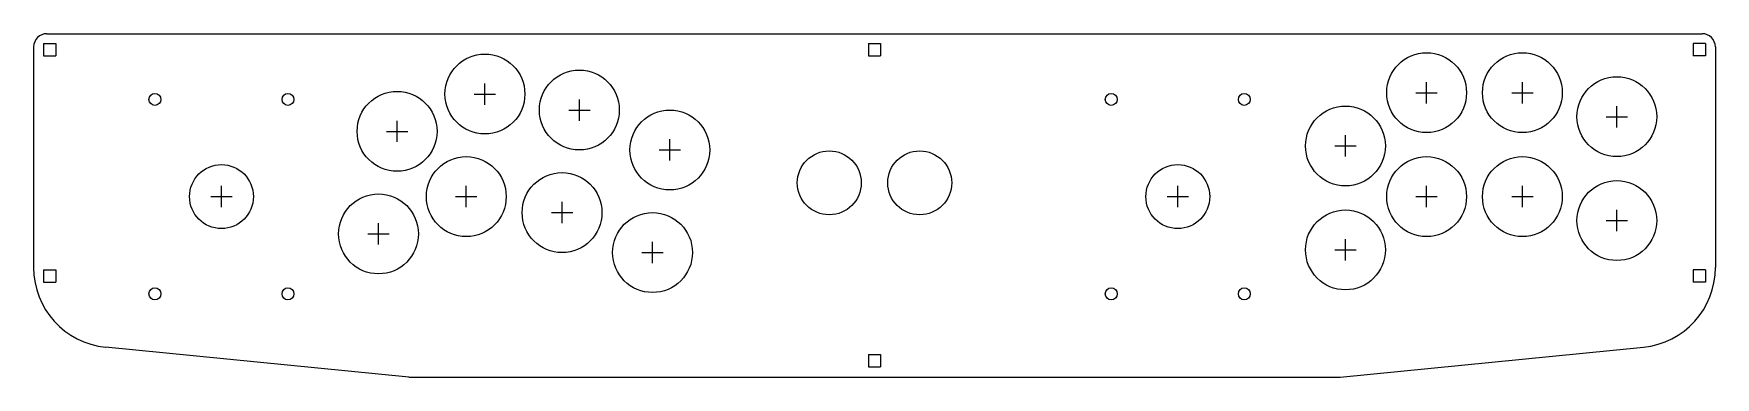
# Model space of a CAD drawing. Header units: millimetres. Extents: x 0 to 632, y 0 to 129.
import ezdxf

# ---------------------------------------------------------------- set-up
doc = ezdxf.new("R2010")
doc.units = ezdxf.units.MM
for name, color, linetype in [('P1_BUTTONS_30', 1, 'Continuous'), ('P1_JLF_MOUNT_HOLES', 2, 'Continuous'), ('P2_BUTTONS_30', 1, 'Continuous'), ('P2_JLF_MOUNT_HOLES', 2, 'Continuous')]:
    doc.layers.add(name, color=color, linetype=linetype)
doc.layers.add('P1_REFERENCE', color=8, linetype='Continuous', plot=False)
doc.layers.add('P2_REFERENCE', color=8, linetype='Continuous', plot=False)

msp = doc.modelspace()

# ---------------------------------------------------------------- linework, layer by layer
for p, q in [((5, 129), (627, 129)), ((0, 124), (0, 41.17)), ((3.7, 125.3), (8.3, 125.3)), ((3.7, 125.3), (3.7, 120.7)), ((3.7, 120.7), (8.3, 120.7)), ((8.3, 125.3), (8.3, 120.7)), ((313.7, 125.3), (318.3, 125.3)), ((313.7, 125.3), (313.7, 120.7)), ((313.7, 120.7), (318.3, 120.7)), ((318.3, 125.3), (318.3, 120.7)), ((628.3, 125.3), (623.7, 125.3)), ((623.7, 125.3), (623.7, 120.7)), ((628.3, 120.7), (623.7, 120.7)), ((628.3, 125.3), (628.3, 120.7)), ((632, 124), (632, 41.17)), ((3.7, 40.3), (8.3, 40.3)), ((3.7, 40.3), (3.7, 35.7)), ((8.3, 40.3), (8.3, 35.7)), ((628.3, 40.3), (623.7, 40.3)), ((623.7, 40.3), (623.7, 35.7)), ((628.3, 40.3), (628.3, 35.7)), ((3.7, 35.7), (8.3, 35.7)), ((628.3, 35.7), (623.7, 35.7)), ((141, 0), (27.04, 11.32)), ((313.7, 8.6), (318.3, 8.6)), ((313.7, 8.6), (313.7, 4)), ((318.3, 8.6), (318.3, 4)), ((491, 0), (604.96, 11.32)), ((141, 0), (491, 0)), ((313.7, 4), (318.3, 4))]:
    msp.add_line(p, q)
for centre in [(299, 73), (333, 73), (70.59, 67.84), (429.98, 67.84)]:
    msp.add_circle(centre, 12)
for centre, radius, start, end in [((5, 124), 5, 90, 180), ((627, 124), 5, 0, 90), ((30, 41.17), 30, 180, 264.32964), ((602, 41.17), 30, 275.67036, 0)]:
    msp.add_arc(centre, radius, start, end)
at = {"layer": 'P1_BUTTONS_30'}
for centre in [(169.59, 106.34), (205.09, 100.34), (136.59, 92.34), (239.09, 85.34), (162.59, 67.84), (198.59, 61.84), (129.59, 53.84), (232.59, 46.84)]:
    msp.add_circle(centre, 15, dxfattribs=at)
at = {"layer": 'P1_JLF_MOUNT_HOLES'}
for centre in [(45.59, 104.34), (95.59, 104.34), (45.59, 31.34), (95.59, 31.34)]:
    msp.add_circle(centre, 2.25, dxfattribs=at)
at = {"layer": 'P1_REFERENCE'}
for p, q in [((169.59, 102.34), (169.59, 110.34)), ((165.59, 106.34), (173.59, 106.34)), ((205.09, 96.34), (205.09, 104.34)), ((136.59, 88.34), (136.59, 96.34)), ((201.09, 100.34), (209.09, 100.34)), ((132.59, 92.34), (140.59, 92.34)), ((239.09, 81.34), (239.09, 89.34)), ((235.09, 85.34), (243.09, 85.34)), ((70.59, 63.84), (70.59, 71.84)), ((162.59, 63.84), (162.59, 71.84)), ((66.59, 67.84), (74.59, 67.84)), ((158.59, 67.84), (166.59, 67.84)), ((198.59, 57.84), (198.59, 65.84)), ((129.59, 49.84), (129.59, 57.84)), ((194.59, 61.84), (202.59, 61.84)), ((125.59, 53.84), (133.59, 53.84)), ((232.59, 42.84), (232.59, 50.84)), ((228.59, 46.84), (236.59, 46.84))]:
    msp.add_line(p, q, dxfattribs=at)
at = {"layer": 'P2_BUTTONS_30'}
for centre in [(523.48, 106.84), (559.48, 106.84), (594.98, 97.84), (492.98, 86.84), (523.48, 67.84), (559.48, 67.84), (594.98, 58.84), (492.98, 47.84)]:
    msp.add_circle(centre, 15, dxfattribs=at)
at = {"layer": 'P2_JLF_MOUNT_HOLES'}
for centre in [(404.98, 104.34), (454.98, 104.34), (404.98, 31.34), (454.98, 31.34)]:
    msp.add_circle(centre, 2.25, dxfattribs=at)
at = {"layer": 'P2_REFERENCE'}
for p, q in [((523.48, 102.84), (523.48, 110.84)), ((559.48, 102.84), (559.48, 110.84)), ((519.48, 106.84), (527.48, 106.84)), ((555.48, 106.84), (563.48, 106.84)), ((594.98, 93.84), (594.98, 101.84)), ((590.98, 97.84), (598.98, 97.84)), ((492.98, 82.84), (492.98, 90.84)), ((488.98, 86.84), (496.98, 86.84)), ((429.98, 63.84), (429.98, 71.84)), ((523.48, 63.84), (523.48, 71.84)), ((559.48, 63.84), (559.48, 71.84)), ((425.98, 67.84), (433.98, 67.84)), ((519.48, 67.84), (527.48, 67.84)), ((555.48, 67.84), (563.48, 67.84)), ((590.98, 58.84), (598.98, 58.84)), ((594.98, 54.84), (594.98, 62.84)), ((492.98, 43.84), (492.98, 51.84)), ((488.98, 47.84), (496.98, 47.84))]:
    msp.add_line(p, q, dxfattribs=at)

doc.saveas('drawing.dxf')
